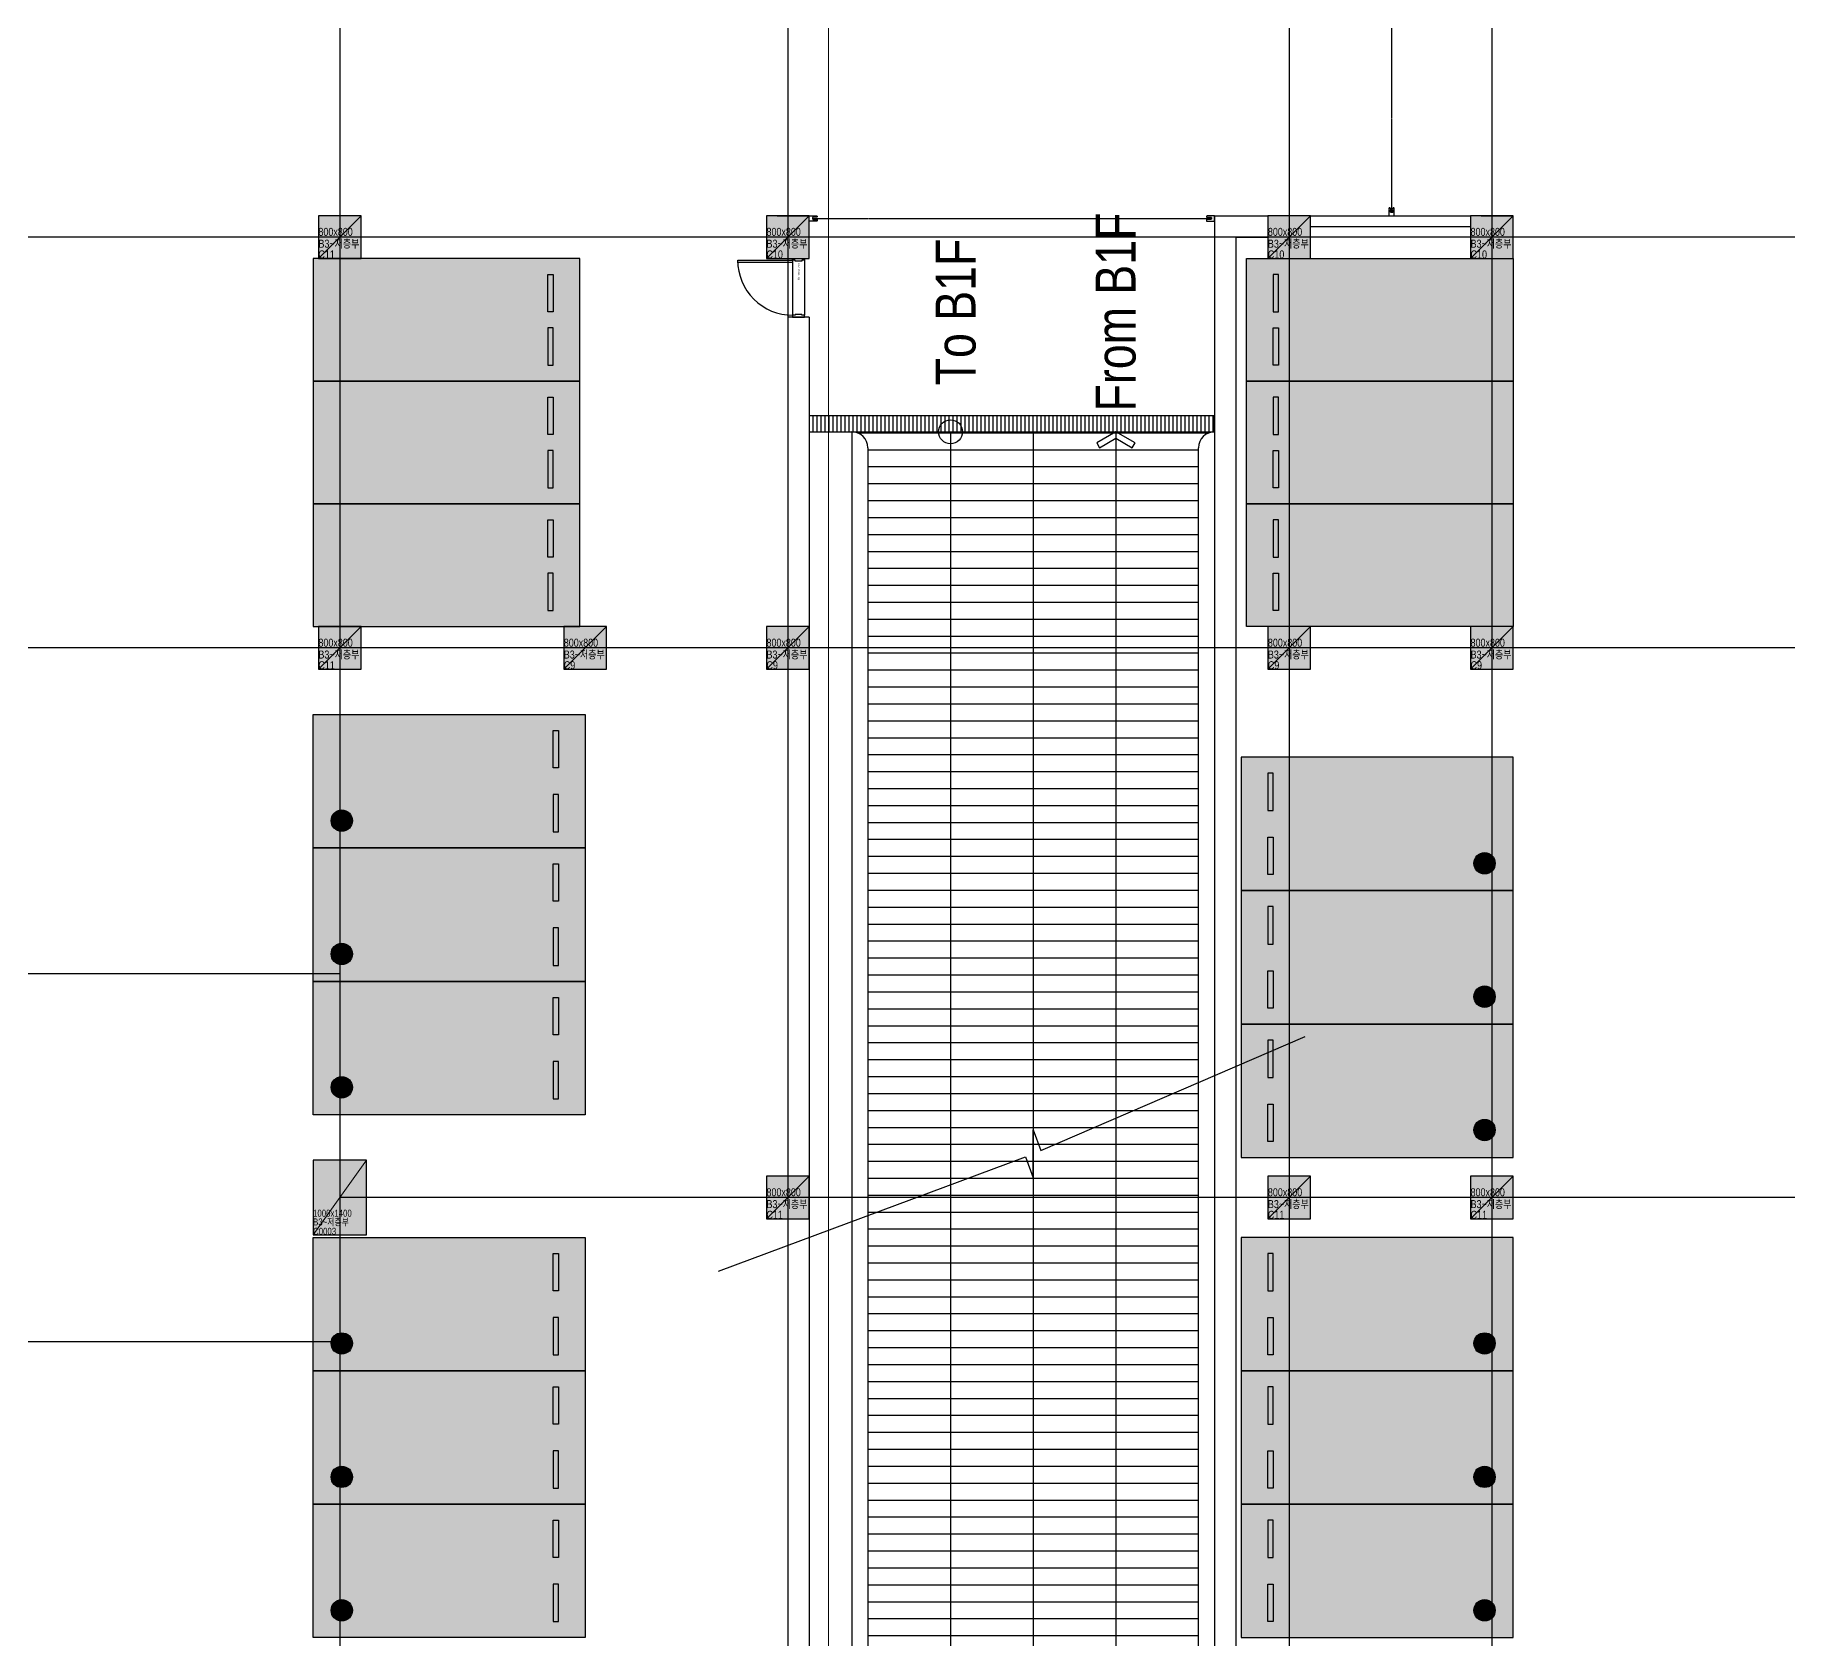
# Model space of a CAD drawing. Header units: millimetres. Extents: x -20379 to 476967, y -520228 to 220376.
# Drawn here: x 338132 to 370994, y -479995 to -449936 of the extents above; entities that cross this region are included whole.
import ezdxf
from ezdxf.enums import TextEntityAlignment as Align

# ---------------------------------------------------------------- set-up
doc = ezdxf.new("R2010")
doc.units = ezdxf.units.MM
doc.header["$MEASUREMENT"] = 0
doc.linetypes.add('$0$X-F_EXIT_B2F$0$18$0$STYLE_19', pattern=[0.83328, 0.41656, -0.41672])
doc.linetypes.add('$0$X-GRID_B3~B1$0$CENTER2', pattern=[1.125, 0.75, -0.125, 0.125, -0.125])
doc.layers.get('Defpoints').update_dxf_attribs({"color": 145, "lineweight": 9})
doc.layers.add('$0$NDC_S_HATCH MATERIAL', color=8, linetype='Continuous', lineweight=9)
for name, color, linetype in [('$0$X-COL-B2$0$A-254', 254, 'Continuous'), ('$0$X-COL-B2$0$A-COL', 2, 'Continuous'), ('$0$X-COL-B2$0$A-CON', 2, 'Continuous'), ('$0$X-COL-B2$0$A-DOOR', 4, 'Continuous'), ('$0$X-COL-B2$0$A-DOORF', 9, 'Continuous'), ('$0$X-COL-B2$0$A-ELE4', 8, 'Continuous'), ('$0$X-F_EXIT_B2F$0$A-SHUTTER', 4, 'Continuous'), ('$0$X-GRID_B3~B1$0$A-CEN1', 1, '$0$X-GRID_B3~B1$0$CENTER2'), ('$0$X-INT-B2$0$A-252', 252, 'Continuous'), ('$0$X-INT-B2$0$A-ELE4', 8, 'Continuous'), ('$0$X-INT-B2$0$A-PARK', 5, 'Continuous'), ('$0$X-INT-B2$0$A-PARK(\\M+3C8AE\\M+3C0E5)', 5, 'Continuous'), ('$0$X-INT-B2$0$A-SYM', 7, 'Continuous'), ('$0$X-INT-B2$0$A-WALB', 3, 'Continuous')]:
    doc.layers.add(name, color=color, linetype=linetype)
doc.styles.add('$0$X-COL-B2$0$Hrtext', font='arial.ttf', dxfattribs={"width": 0.8})
doc.styles.add('$0$X-COL-B2$0$X-PLAN$0$Standard', font='')
doc.styles.add('$0$X-GRID_B3~B1$0$Heerim', font='', dxfattribs={"width": 0.8})
doc.styles.add('$0$X-INT-B2$0$Hrtext', font='arial.ttf', dxfattribs={"width": 0.8})
doc.styles.get('$0$X-COL-B2$0$X-PLAN$0$Standard').set_extended_font_data('DotumChe')
doc.styles.get('$0$X-GRID_B3~B1$0$Heerim').set_extended_font_data('Dotum')

# ---------------------------------------------------------------- blocks, each defined once
blk = doc.blocks.new('$0$258')
at = {"layer": '$0$X-COL-B2$0$A-254'}
h = blk.add_hatch(color=256, dxfattribs=at)
h.dxf.hatch_style = 1
h.paths.add_polyline_path([(442547, -140031), (441747, -140031), (441747, -140831), (442547, -140831)])
h = blk.add_hatch(color=256, dxfattribs=at)
h.dxf.hatch_style = 1
h.paths.add_polyline_path([(450947, -140031), (450147, -140031), (450147, -140831), (450947, -140831)])
h = blk.add_hatch(color=256, dxfattribs=at)
h.dxf.hatch_style = 1
h.paths.add_polyline_path([(460347, -140031), (459547, -140031), (459547, -140831), (460347, -140831)])
h = blk.add_hatch(color=256, dxfattribs=at)
h.dxf.hatch_style = 1
h.paths.add_polyline_path([(464147, -140031), (463347, -140031), (463347, -140831), (464147, -140831)])
h = blk.add_hatch(color=256, dxfattribs=at)
h.dxf.hatch_style = 1
h.paths.add_polyline_path([(442547, -147731), (441747, -147731), (441747, -148531), (442547, -148531)])
h = blk.add_hatch(color=256, dxfattribs=at)
h.dxf.hatch_style = 1
h.paths.add_polyline_path([(447147, -147731), (446347, -147731), (446347, -148531), (447147, -148531)])
h = blk.add_hatch(color=256, dxfattribs=at)
h.dxf.hatch_style = 1
h.paths.add_polyline_path([(450947, -147731), (450147, -147731), (450147, -148531), (450947, -148531)])
h = blk.add_hatch(color=256, dxfattribs=at)
h.dxf.hatch_style = 1
h.paths.add_polyline_path([(460347, -147731), (459547, -147731), (459547, -148531), (460347, -148531)])
h = blk.add_hatch(color=256, dxfattribs=at)
h.dxf.hatch_style = 1
h.paths.add_polyline_path([(464147, -147731), (463347, -147731), (463347, -148531), (464147, -148531)])
h = blk.add_hatch(color=256, dxfattribs=at)
h.dxf.hatch_style = 1
h.paths.add_polyline_path([(442647, -157731), (441647, -157731), (441647, -159131), (442647, -159131)])
h = blk.add_hatch(color=256, dxfattribs=at)
h.dxf.hatch_style = 1
h.paths.add_polyline_path([(450947, -158031), (450147, -158031), (450147, -158831), (450947, -158831)])
h = blk.add_hatch(color=256, dxfattribs=at)
h.dxf.hatch_style = 1
h.paths.add_polyline_path([(460347, -158031), (459547, -158031), (459547, -158831), (460347, -158831)])
h = blk.add_hatch(color=256, dxfattribs=at)
h.dxf.hatch_style = 1
h.paths.add_polyline_path([(464147, -158031), (463347, -158031), (463347, -158831), (464147, -158831)])
at = {"layer": '$0$X-INT-B2$0$A-PARK'}
h = blk.add_hatch(color=254, dxfattribs=at)
h.dxf.hatch_style = 1
h.paths.add_polyline_path([(446647, -140831), (441647, -140831), (441647, -143131), (446647, -143131)])
h = blk.add_hatch(color=254, dxfattribs=at)
h.dxf.hatch_style = 1
h.paths.add_polyline_path([(459147, -140831), (464147, -140831), (464147, -143131), (459147, -143131)])
h = blk.add_hatch(color=254, dxfattribs=at)
h.dxf.hatch_style = 1
h.paths.add_polyline_path([(446647, -143131), (441647, -143131), (441647, -145431), (446647, -145431)])
h = blk.add_hatch(color=254, dxfattribs=at)
h.dxf.hatch_style = 1
h.paths.add_polyline_path([(459147, -143131), (464147, -143131), (464147, -145431), (459147, -145431)])
h = blk.add_hatch(color=254, dxfattribs=at)
h.dxf.hatch_style = 1
h.paths.add_polyline_path([(446647, -145431), (441647, -145431), (441647, -147731), (446647, -147731)])
h = blk.add_hatch(color=254, dxfattribs=at)
h.dxf.hatch_style = 1
h.paths.add_polyline_path([(459147, -145431), (464147, -145431), (464147, -147731), (459147, -147731)])
at = {"layer": '$0$X-INT-B2$0$A-PARK(\\M+3C8AE\\M+3C0E5)'}
h = blk.add_hatch(color=251, dxfattribs=at)
h.dxf.hatch_style = 1
edge = h.paths.add_edge_path()
edge.add_arc((442185, -151368), 200, 0, 360)
h = blk.add_hatch(color=251, dxfattribs=at)
h.dxf.hatch_style = 1
edge = h.paths.add_edge_path()
edge.add_arc((463608, -152168), 200, 0, 360)
h = blk.add_hatch(color=251, dxfattribs=at)
h.dxf.hatch_style = 1
edge = h.paths.add_edge_path()
edge.add_arc((442185, -153868), 200, 0, 360)
h = blk.add_hatch(color=251, dxfattribs=at)
h.dxf.hatch_style = 1
edge = h.paths.add_edge_path()
edge.add_arc((463608, -154668), 200, 0, 360)
h = blk.add_hatch(color=251, dxfattribs=at)
h.dxf.hatch_style = 1
edge = h.paths.add_edge_path()
edge.add_arc((442185, -156368), 200, 0, 360)
h = blk.add_hatch(color=251, dxfattribs=at)
h.dxf.hatch_style = 1
edge = h.paths.add_edge_path()
edge.add_arc((463608, -157168), 200, 0, 360)
h = blk.add_hatch(color=251, dxfattribs=at)
h.dxf.hatch_style = 1
edge = h.paths.add_edge_path()
edge.add_arc((442185, -161168), 200, 0, 360)
h = blk.add_hatch(color=251, dxfattribs=at)
h.dxf.hatch_style = 1
edge = h.paths.add_edge_path()
edge.add_arc((463608, -161168), 200, 0, 360)
h = blk.add_hatch(color=251, dxfattribs=at)
h.dxf.hatch_style = 1
edge = h.paths.add_edge_path()
edge.add_arc((442185, -163668), 200, 0, 360)
h = blk.add_hatch(color=251, dxfattribs=at)
h.dxf.hatch_style = 1
edge = h.paths.add_edge_path()
edge.add_arc((463608, -163668), 200, 0, 360)
h = blk.add_hatch(color=251, dxfattribs=at)
h.dxf.hatch_style = 1
edge = h.paths.add_edge_path()
edge.add_arc((442185, -166168), 200, 0, 360)
h = blk.add_hatch(color=251, dxfattribs=at)
h.dxf.hatch_style = 1
edge = h.paths.add_edge_path()
edge.add_arc((463608, -166168), 200, 0, 360)
h = blk.add_hatch(color=254)
h.dxf.hatch_style = 1
h.paths.add_polyline_path([(446747, -151881), (441647, -151881), (441647, -149381), (446747, -149381)])
h = blk.add_hatch(color=254)
h.dxf.hatch_style = 1
h.paths.add_polyline_path([(459047, -152681), (464147, -152681), (464147, -150181), (459047, -150181)])
h = blk.add_hatch(color=254)
h.dxf.hatch_style = 1
h.paths.add_polyline_path([(446747, -154381), (441647, -154381), (441647, -151881), (446747, -151881)])
h = blk.add_hatch(color=254)
h.dxf.hatch_style = 1
h.paths.add_polyline_path([(459047, -155181), (464147, -155181), (464147, -152681), (459047, -152681)])
h = blk.add_hatch(color=254)
h.dxf.hatch_style = 1
h.paths.add_polyline_path([(446747, -156881), (441647, -156881), (441647, -154381), (446747, -154381)])
h = blk.add_hatch(color=254)
h.dxf.hatch_style = 1
h.paths.add_polyline_path([(459047, -157681), (464147, -157681), (464147, -155181), (459047, -155181)])
h = blk.add_hatch(color=254)
h.dxf.hatch_style = 1
h.paths.add_polyline_path([(446747, -161681), (441647, -161681), (441647, -159181), (446747, -159181)])
h = blk.add_hatch(color=254)
h.dxf.hatch_style = 1
h.paths.add_polyline_path([(459047, -161681), (464147, -161681), (464147, -159181), (459047, -159181)])
h = blk.add_hatch(color=254)
h.dxf.hatch_style = 1
h.paths.add_polyline_path([(446747, -164181), (441647, -164181), (441647, -161681), (446747, -161681)])
h = blk.add_hatch(color=254)
h.dxf.hatch_style = 1
h.paths.add_polyline_path([(459047, -164181), (464147, -164181), (464147, -161681), (459047, -161681)])
h = blk.add_hatch(color=254)
h.dxf.hatch_style = 1
h.paths.add_polyline_path([(446747, -166681), (441647, -166681), (441647, -164181), (446747, -164181)])
h = blk.add_hatch(color=254)
h.dxf.hatch_style = 1
h.paths.add_polyline_path([(459047, -166681), (464147, -166681), (464147, -164181), (459047, -164181)])
at = {"layer": '$0$X-COL-B2$0$A-COL'}
for p, q in [((442547, -140031), (441747, -140031)), ((441747, -140031), (441747, -140831)), ((442547, -140831), (442547, -140031)), ((450947, -140031), (450147, -140031)), ((450147, -140031), (450147, -140831)), ((450947, -140831), (450947, -140031)), ((460347, -140031), (459547, -140031)), ((459547, -140031), (459547, -140831)), ((460347, -140831), (460347, -140031)), ((464147, -140031), (463347, -140031)), ((463347, -140031), (463347, -140831)), ((464147, -140831), (464147, -140031)), ((441747, -140831), (442547, -140831)), ((450147, -140831), (450947, -140831)), ((459547, -140831), (460347, -140831)), ((463347, -140831), (464147, -140831)), ((442547, -147731), (441747, -147731)), ((441747, -147731), (441747, -148531)), ((442547, -148531), (442547, -147731)), ((447147, -147731), (446347, -147731)), ((446347, -147731), (446347, -148531)), ((447147, -148531), (447147, -147731)), ((450947, -147731), (450147, -147731)), ((450147, -147731), (450147, -148531)), ((450947, -148531), (450947, -147731)), ((460347, -147731), (459547, -147731)), ((459547, -147731), (459547, -148531)), ((460347, -148531), (460347, -147731)), ((464147, -147731), (463347, -147731)), ((463347, -147731), (463347, -148531)), ((464147, -148531), (464147, -147731)), ((441747, -148531), (442547, -148531)), ((446347, -148531), (447147, -148531)), ((450147, -148531), (450947, -148531)), ((459547, -148531), (460347, -148531)), ((463347, -148531), (464147, -148531)), ((442647, -157731), (441647, -157731)), ((441647, -157731), (441647, -159131)), ((442647, -159131), (442647, -157731)), ((450947, -158031), (450147, -158031)), ((450147, -158031), (450147, -158831)), ((450947, -158831), (450947, -158031)), ((460347, -158031), (459547, -158031)), ((459547, -158031), (459547, -158831)), ((460347, -158831), (460347, -158031)), ((464147, -158031), (463347, -158031)), ((463347, -158031), (463347, -158831)), ((464147, -158831), (464147, -158031)), ((450147, -158831), (450947, -158831)), ((459547, -158831), (460347, -158831)), ((463347, -158831), (464147, -158831)), ((441647, -159131), (442647, -159131))]:
    blk.add_line(p, q, dxfattribs=at)
at = {"layer": '$0$X-COL-B2$0$A-CON'}
for p, q in [((450347, -140031), (450947, -140031)), ((458547, -140031), (459547, -140031)), ((463547, -140031), (464147, -140031)), ((458947, -140431), (459547, -140431))]:
    blk.add_line(p, q, dxfattribs=at)
at = {"layer": '$0$X-COL-B2$0$A-CON', "ltscale": 10}
for p, q in [((458547, -140031), (458547, -176231)), ((458947, -140431), (458947, -176231)), ((450547, -141931), (450547, -175111)), ((450947, -141931), (450547, -141931)), ((450947, -141931), (450947, -177331))]:
    blk.add_line(p, q, dxfattribs=at)
at = {"layer": '$0$X-COL-B2$0$A-DOOR'}
for p, q in [((449607, -140911), (449607, -140866)), ((449607, -140866), (450637, -140866)), ((450637, -140911), (449607, -140911)), ((450637, -140866), (450637, -140831)), ((450637, -140831), (450857, -140831)), ((450637, -140866), (450637, -140911)), ((450687, -140866), (450637, -140866)), ((450687, -140881), (450687, -140866)), ((450807, -140881), (450687, -140881)), ((450857, -140866), (450807, -140866)), ((450807, -140866), (450807, -140881)), ((450857, -140831), (450857, -140866)), ((450687, -141896), (450637, -141896)), ((450637, -141896), (450637, -141931)), ((450637, -141931), (450857, -141931)), ((450807, -141881), (450687, -141881)), ((450687, -141881), (450687, -141896)), ((450807, -141896), (450807, -141881)), ((450857, -141896), (450807, -141896)), ((450857, -141931), (450857, -141896))]:
    blk.add_line(p, q, dxfattribs=at)
at = {"layer": '$0$X-COL-B2$0$A-DOORF'}
blk.add_arc((450636, -140866), 1030, 179.9893, 270.0107, dxfattribs=at)
at = {"layer": '$0$X-COL-B2$0$A-ELE4'}
for p, q in [((450637, -140866), (450637, -141896)), ((450857, -140866), (450857, -141896))]:
    blk.add_line(p, q, dxfattribs=at)
at = {"layer": '$0$X-F_EXIT_B2F$0$A-SHUTTER', "linetype": '$0$X-F_EXIT_B2F$0$18$0$STYLE_19'}
for p, q in [((461867, -130191), (461867, -139971)), ((461847, -139881), (461817, -139881)), ((461817, -139881), (461817, -140031)), ((461847, -139971), (461847, -139881)), ((461887, -139971), (461847, -139971)), ((461887, -139881), (461887, -139971)), ((461917, -139881), (461887, -139881)), ((461917, -140031), (461917, -139881)), ((450947, -140131), (450947, -140031)), ((450947, -140031), (451097, -140031)), ((451097, -140131), (450947, -140131)), ((451097, -140061), (451007, -140061)), ((451007, -140061), (451007, -140101)), ((451007, -140081), (458487, -140081)), ((451007, -140101), (451097, -140101)), ((451097, -140031), (451097, -140061)), ((451097, -140101), (451097, -140131)), ((458547, -140031), (458397, -140031)), ((458397, -140031), (458397, -140061)), ((458397, -140061), (458487, -140061)), ((458487, -140101), (458397, -140101)), ((458397, -140101), (458397, -140131)), ((458397, -140131), (458547, -140131)), ((458487, -140061), (458487, -140101)), ((458547, -140131), (458547, -140031)), ((461817, -140031), (461917, -140031))]:
    blk.add_line(p, q, dxfattribs=at)
at = {"layer": '$0$X-GRID_B3~B1$0$A-CEN1', "ltscale": 10}
for p, q in [((442147, -71986), (442147, -206938)), ((450547, -71986), (450547, -206938)), ((459947, -71986), (459947, -206938)), ((463747, -130631), (463747, -206938)), ((565437, -140431), (425347, -140431)), ((565437, -148131), (425347, -148131)), ((324908, -154231), (442147, -154231)), ((565437, -158431), (442147, -158431)), ((324908, -161131), (442147, -161131))]:
    blk.add_line(p, q, dxfattribs=at)
at = {"layer": '$0$X-INT-B2$0$A-252', "linetype": 'Continuous'}
for p, q in [((451851, -144099), (458442, -144099)), ((452047, -144417), (458247, -144417)), ((452047, -144734), (458247, -144734)), ((452047, -145052), (458247, -145052)), ((452047, -145369), (458247, -145369)), ((452047, -145687), (458247, -145687)), ((452047, -146004), (458247, -146004)), ((452047, -146322), (458247, -146322)), ((452047, -146639), (458247, -146639)), ((452047, -146957), (458247, -146957)), ((452047, -147274), (458247, -147274)), ((452047, -147592), (458247, -147592)), ((452047, -147909), (458247, -147909)), ((452047, -148227), (458247, -148227)), ((452047, -148544), (458247, -148544)), ((452047, -148862), (458247, -148862)), ((452047, -149179), (458247, -149179)), ((452047, -149497), (458247, -149497)), ((452047, -149814), (458247, -149814)), ((452047, -150132), (458247, -150132)), ((452047, -150449), (458247, -150449)), ((452047, -150767), (458247, -150767)), ((452047, -151084), (458247, -151084)), ((452047, -151402), (458247, -151402)), ((452047, -151719), (458247, -151719)), ((452047, -152037), (458247, -152037)), ((452047, -152354), (458247, -152354)), ((452047, -152672), (458247, -152672)), ((452047, -152989), (458247, -152989)), ((452047, -153307), (458247, -153307)), ((452047, -153624), (458247, -153624)), ((452047, -153942), (458247, -153942)), ((452047, -154259), (458247, -154259)), ((452047, -154577), (458247, -154577)), ((452047, -154894), (458247, -154894)), ((452047, -155212), (458247, -155212)), ((452047, -155529), (458247, -155529)), ((452047, -155847), (458247, -155847)), ((452047, -156164), (458247, -156164)), ((452047, -156482), (458247, -156482)), ((452047, -156799), (458247, -156799)), ((452047, -157117), (458247, -157117)), ((452047, -157434), (458247, -157434)), ((452047, -157752), (458247, -157752)), ((452047, -158069), (458247, -158069)), ((452047, -158387), (458247, -158387)), ((452047, -158704), (458247, -158704)), ((452047, -159022), (458247, -159022)), ((452047, -159339), (458247, -159339)), ((452047, -159657), (458247, -159657)), ((452047, -159974), (458247, -159974)), ((452047, -160292), (458247, -160292)), ((452047, -160609), (458247, -160609)), ((452047, -160927), (458247, -160927)), ((452047, -161244), (458247, -161244)), ((452047, -161562), (458247, -161562)), ((452047, -161879), (458247, -161879)), ((452047, -162197), (458247, -162197)), ((452047, -162514), (458247, -162514)), ((452047, -162832), (458247, -162832)), ((452047, -163149), (458247, -163149)), ((452047, -163467), (458247, -163467)), ((452047, -163784), (458247, -163784)), ((452047, -164102), (458247, -164102)), ((452047, -164419), (458247, -164419)), ((452047, -164737), (458247, -164737)), ((452047, -165054), (458247, -165054)), ((452047, -165372), (458247, -165372)), ((452047, -165689), (458247, -165689)), ((452047, -166007), (458247, -166007)), ((452047, -166324), (458247, -166324)), ((452047, -166642), (458247, -166642))]:
    blk.add_line(p, q, dxfattribs=at)
at = {"layer": '$0$X-INT-B2$0$A-ELE4'}
for p, q in [((458547, -143781), (450947, -143781)), ((450947, -143781), (450947, -144081)), ((458547, -144081), (458547, -143781)), ((450947, -144081), (458447, -144081)), ((450947, -144081), (458547, -144081)), ((451747, -144081), (451747, -172331)), ((455147, -144081), (455147, -172331)), ((452047, -144381), (452047, -172031)), ((458247, -172031), (458247, -144381))]:
    blk.add_line(p, q, dxfattribs=at)
at = {"layer": '$0$X-INT-B2$0$A-ELE4', "linetype": 'Continuous'}
for p, q in [((451019, -144081), (451019, -143781)), ((451094, -144081), (451094, -143781)), ((451169, -144081), (451169, -143781)), ((451244, -144081), (451244, -143781)), ((451319, -144081), (451319, -143781)), ((451394, -144081), (451394, -143781)), ((451469, -144081), (451469, -143781)), ((451544, -144081), (451544, -143781)), ((451619, -144081), (451619, -143781)), ((451694, -144081), (451694, -143781)), ((451769, -144081), (451769, -143781)), ((451844, -144081), (451844, -143781)), ((451919, -144081), (451919, -143781)), ((451994, -144081), (451994, -143781)), ((452069, -144081), (452069, -143781)), ((452144, -144081), (452144, -143781)), ((452219, -144081), (452219, -143781)), ((452294, -144081), (452294, -143781)), ((452369, -144081), (452369, -143781)), ((452444, -144081), (452444, -143781)), ((452519, -144081), (452519, -143781)), ((452594, -144081), (452594, -143781)), ((452669, -144081), (452669, -143781)), ((452744, -144081), (452744, -143781)), ((452819, -144081), (452819, -143781)), ((452894, -144081), (452894, -143781)), ((452969, -144081), (452969, -143781)), ((453044, -144081), (453044, -143781)), ((453119, -144081), (453119, -143781)), ((453194, -144081), (453194, -143781)), ((453269, -144081), (453269, -143781)), ((453344, -144081), (453344, -143781)), ((453419, -144081), (453419, -143781)), ((453494, -144081), (453494, -143781)), ((453569, -144081), (453569, -143781)), ((453644, -144081), (453644, -143781)), ((453719, -144081), (453719, -143781)), ((453794, -144081), (453794, -143781)), ((453869, -144081), (453869, -143781)), ((453944, -144081), (453944, -143781)), ((454019, -144081), (454019, -143781)), ((454094, -144081), (454094, -143781)), ((454169, -144081), (454169, -143781)), ((454244, -144081), (454244, -143781)), ((454319, -144081), (454319, -143781)), ((454394, -144081), (454394, -143781)), ((454469, -144081), (454469, -143781)), ((454544, -144081), (454544, -143781)), ((454619, -144081), (454619, -143781)), ((454694, -144081), (454694, -143781)), ((454769, -144081), (454769, -143781)), ((454844, -144081), (454844, -143781)), ((454919, -144081), (454919, -143781)), ((454994, -144081), (454994, -143781)), ((455069, -144081), (455069, -143781)), ((455144, -144081), (455144, -143781)), ((455219, -144081), (455219, -143781)), ((455294, -144081), (455294, -143781)), ((455369, -144081), (455369, -143781)), ((455444, -144081), (455444, -143781)), ((455519, -144081), (455519, -143781)), ((455594, -144081), (455594, -143781)), ((455669, -144081), (455669, -143781)), ((455744, -144081), (455744, -143781)), ((455819, -144081), (455819, -143781)), ((455894, -144081), (455894, -143781)), ((455969, -144081), (455969, -143781)), ((456044, -144081), (456044, -143781)), ((456119, -144081), (456119, -143781)), ((456194, -144081), (456194, -143781)), ((456269, -144081), (456269, -143781)), ((456344, -144081), (456344, -143781)), ((456419, -144081), (456419, -143781)), ((456494, -144081), (456494, -143781)), ((456569, -144081), (456569, -143781)), ((456644, -144081), (456644, -143781)), ((456719, -144081), (456719, -143781)), ((456794, -144081), (456794, -143781)), ((456869, -144081), (456869, -143781)), ((456944, -144081), (456944, -143781)), ((457019, -144081), (457019, -143781)), ((457094, -144081), (457094, -143781)), ((457169, -144081), (457169, -143781)), ((457244, -144081), (457244, -143781)), ((457319, -144081), (457319, -143781)), ((457394, -144081), (457394, -143781)), ((457469, -144081), (457469, -143781)), ((457544, -144081), (457544, -143781)), ((457619, -144081), (457619, -143781)), ((457694, -144081), (457694, -143781)), ((457769, -144081), (457769, -143781)), ((457844, -144081), (457844, -143781)), ((457919, -144081), (457919, -143781)), ((457994, -144081), (457994, -143781)), ((458069, -144081), (458069, -143781)), ((458144, -144081), (458144, -143781)), ((458219, -144081), (458219, -143781)), ((458294, -144081), (458294, -143781)), ((458369, -144081), (458369, -143781)), ((458444, -144081), (458444, -143781)), ((458519, -144081), (458519, -143781))]:
    blk.add_line(p, q, dxfattribs=at)
at = {"layer": '$0$X-INT-B2$0$A-ELE4'}
for centre, start, end in [((451747, -144381), 0, 90), ((458547, -144381), 90, 180)]:
    blk.add_arc(centre, 300, start, end, dxfattribs=at)
at = {"layer": '$0$X-INT-B2$0$A-PARK'}
for p, q in [((446647, -140831), (441647, -140831)), ((441647, -140831), (441647, -143131)), ((446647, -143131), (446647, -140831)), ((459147, -140831), (464147, -140831)), ((459147, -143131), (459147, -140831)), ((464147, -140831), (464147, -143131)), ((446047, -141831), (446047, -141131)), ((446047, -141131), (446147, -141131)), ((446147, -141131), (446147, -141831)), ((459747, -141131), (459647, -141131)), ((459647, -141131), (459647, -141831)), ((459747, -141831), (459747, -141131)), ((446147, -141831), (446047, -141831)), ((459647, -141831), (459747, -141831)), ((446147, -142131), (446047, -142131)), ((446047, -142131), (446047, -142831)), ((446147, -142831), (446147, -142131)), ((459647, -142131), (459747, -142131)), ((459647, -142831), (459647, -142131)), ((459747, -142131), (459747, -142831)), ((446047, -142831), (446147, -142831)), ((459747, -142831), (459647, -142831)), ((441647, -143131), (446647, -143131)), ((446647, -143131), (441647, -143131)), ((441647, -143131), (441647, -145431)), ((446647, -145431), (446647, -143131)), ((464147, -143131), (459147, -143131)), ((459147, -143131), (464147, -143131)), ((459147, -145431), (459147, -143131)), ((464147, -143131), (464147, -145431)), ((446047, -144131), (446047, -143431)), ((446047, -143431), (446147, -143431)), ((446147, -143431), (446147, -144131)), ((459747, -143431), (459647, -143431)), ((459647, -143431), (459647, -144131)), ((459747, -144131), (459747, -143431)), ((446147, -144131), (446047, -144131)), ((459647, -144131), (459747, -144131)), ((446147, -144431), (446047, -144431)), ((446047, -144431), (446047, -145131)), ((446147, -145131), (446147, -144431)), ((459647, -144431), (459747, -144431)), ((459647, -145131), (459647, -144431)), ((459747, -144431), (459747, -145131)), ((446047, -145131), (446147, -145131)), ((459747, -145131), (459647, -145131)), ((441647, -145431), (446647, -145431)), ((446647, -145431), (441647, -145431)), ((441647, -145431), (441647, -147731)), ((446647, -147731), (446647, -145431)), ((464147, -145431), (459147, -145431)), ((459147, -145431), (464147, -145431)), ((459147, -147731), (459147, -145431)), ((464147, -145431), (464147, -147731)), ((446047, -146431), (446047, -145731)), ((446047, -145731), (446147, -145731)), ((446147, -145731), (446147, -146431)), ((459747, -145731), (459647, -145731)), ((459647, -145731), (459647, -146431)), ((459747, -146431), (459747, -145731)), ((446147, -146431), (446047, -146431)), ((459647, -146431), (459747, -146431)), ((446147, -146731), (446047, -146731)), ((446047, -146731), (446047, -147431)), ((446147, -147431), (446147, -146731)), ((459647, -146731), (459747, -146731)), ((459647, -147431), (459647, -146731)), ((459747, -146731), (459747, -147431)), ((446047, -147431), (446147, -147431)), ((459747, -147431), (459647, -147431)), ((441647, -147731), (446647, -147731)), ((464147, -147731), (459147, -147731))]:
    blk.add_line(p, q, dxfattribs=at)
at = {"layer": '$0$X-INT-B2$0$A-PARK(\\M+3C8AE\\M+3C0E5)'}
for p, q in [((441647, -151881), (441647, -149381)), ((441647, -149381), (446747, -149381)), ((446747, -149381), (446747, -151881)), ((446147, -150381), (446147, -149681)), ((446147, -149681), (446247, -149681)), ((446247, -149681), (446247, -150381)), ((446247, -150381), (446147, -150381)), ((464147, -150181), (459047, -150181)), ((459047, -150181), (459047, -152681)), ((459647, -150481), (459547, -150481)), ((459547, -150481), (459547, -151181)), ((459647, -151181), (459647, -150481)), ((464147, -152681), (464147, -150181)), ((446247, -150881), (446147, -150881)), ((446147, -150881), (446147, -151581)), ((446247, -151581), (446247, -150881)), ((459547, -151181), (459647, -151181)), ((446147, -151581), (446247, -151581)), ((459547, -151681), (459647, -151681)), ((459547, -152381), (459547, -151681)), ((459647, -151681), (459647, -152381)), ((441647, -154381), (441647, -151881)), ((441647, -151881), (446747, -151881)), ((446747, -151881), (441647, -151881)), ((446747, -151881), (446747, -154381)), ((446147, -152881), (446147, -152181)), ((446147, -152181), (446247, -152181)), ((446247, -152181), (446247, -152881)), ((459647, -152381), (459547, -152381)), ((464147, -152681), (459047, -152681)), ((459047, -152681), (459047, -155181)), ((459047, -152681), (464147, -152681)), ((464147, -155181), (464147, -152681)), ((446247, -152881), (446147, -152881)), ((459647, -152981), (459547, -152981)), ((459547, -152981), (459547, -153681)), ((459647, -153681), (459647, -152981)), ((446247, -153381), (446147, -153381)), ((446147, -153381), (446147, -154081)), ((446247, -154081), (446247, -153381)), ((459547, -153681), (459647, -153681)), ((446147, -154081), (446247, -154081)), ((446747, -154381), (441647, -154381)), ((441647, -156881), (441647, -154381)), ((441647, -154381), (446747, -154381)), ((446747, -154381), (446747, -156881)), ((459547, -154181), (459647, -154181)), ((459547, -154881), (459547, -154181)), ((459647, -154181), (459647, -154881)), ((446147, -155381), (446147, -154681)), ((446147, -154681), (446247, -154681)), ((446247, -154681), (446247, -155381)), ((459647, -154881), (459547, -154881)), ((446247, -155381), (446147, -155381)), ((464147, -155181), (459047, -155181)), ((459047, -155181), (459047, -157681)), ((459047, -155181), (464147, -155181)), ((464147, -157681), (464147, -155181)), ((459647, -155481), (459547, -155481)), ((459547, -155481), (459547, -156181)), ((459647, -156181), (459647, -155481)), ((446247, -155881), (446147, -155881)), ((446147, -155881), (446147, -156581)), ((446247, -156581), (446247, -155881)), ((459547, -156181), (459647, -156181)), ((446147, -156581), (446247, -156581)), ((459547, -156681), (459647, -156681)), ((459547, -157381), (459547, -156681)), ((459647, -156681), (459647, -157381)), ((446747, -156881), (441647, -156881)), ((459647, -157381), (459547, -157381)), ((459047, -157681), (464147, -157681)), ((441647, -161681), (441647, -159181)), ((441647, -159181), (446747, -159181)), ((446747, -159181), (446747, -161681)), ((464147, -159181), (459047, -159181)), ((459047, -159181), (459047, -161681)), ((464147, -161681), (464147, -159181)), ((446147, -160181), (446147, -159481)), ((446147, -159481), (446247, -159481)), ((446247, -159481), (446247, -160181)), ((459647, -159481), (459547, -159481)), ((459547, -159481), (459547, -160181)), ((459647, -160181), (459647, -159481)), ((446247, -160181), (446147, -160181)), ((459547, -160181), (459647, -160181)), ((446247, -160681), (446147, -160681)), ((446147, -160681), (446147, -161381)), ((446247, -161381), (446247, -160681)), ((459547, -160681), (459647, -160681)), ((459547, -161381), (459547, -160681)), ((459647, -160681), (459647, -161381)), ((446147, -161381), (446247, -161381)), ((459647, -161381), (459547, -161381)), ((441647, -164181), (441647, -161681)), ((441647, -161681), (446747, -161681)), ((446747, -161681), (441647, -161681)), ((446147, -162681), (446147, -161981)), ((446147, -161981), (446247, -161981)), ((446247, -161981), (446247, -162681)), ((446747, -161681), (446747, -164181)), ((464147, -161681), (459047, -161681)), ((459047, -161681), (459047, -164181)), ((459047, -161681), (464147, -161681)), ((459647, -161981), (459547, -161981)), ((459547, -161981), (459547, -162681)), ((459647, -162681), (459647, -161981)), ((464147, -164181), (464147, -161681)), ((446247, -162681), (446147, -162681)), ((459547, -162681), (459647, -162681)), ((446247, -163181), (446147, -163181)), ((446147, -163181), (446147, -163881)), ((446247, -163881), (446247, -163181)), ((459547, -163181), (459647, -163181)), ((459547, -163881), (459547, -163181)), ((459647, -163181), (459647, -163881)), ((446147, -163881), (446247, -163881)), ((459647, -163881), (459547, -163881)), ((446747, -164181), (441647, -164181)), ((441647, -166681), (441647, -164181)), ((441647, -164181), (446747, -164181)), ((446747, -164181), (446747, -166681)), ((464147, -164181), (459047, -164181)), ((459047, -164181), (459047, -166681)), ((459047, -164181), (464147, -164181)), ((464147, -166681), (464147, -164181)), ((446147, -165181), (446147, -164481)), ((446147, -164481), (446247, -164481)), ((446247, -164481), (446247, -165181)), ((459647, -164481), (459547, -164481)), ((459547, -164481), (459547, -165181)), ((459647, -165181), (459647, -164481)), ((446247, -165181), (446147, -165181)), ((459547, -165181), (459647, -165181)), ((446247, -165681), (446147, -165681)), ((446147, -165681), (446147, -166381)), ((446247, -166381), (446247, -165681)), ((459547, -165681), (459647, -165681)), ((459547, -166381), (459547, -165681)), ((459647, -165681), (459647, -166381)), ((446147, -166381), (446247, -166381)), ((459647, -166381), (459547, -166381)), ((446747, -166681), (441647, -166681)), ((459047, -166681), (464147, -166681))]:
    blk.add_line(p, q, dxfattribs=at)
for centre in [(442185, -151368), (463608, -152168), (442185, -153868), (463608, -154668), (442185, -156368), (463608, -157168), (442185, -161168), (463608, -161168), (442185, -163668), (463608, -163668), (442185, -166168), (463608, -166168)]:
    blk.add_circle(centre, 200, dxfattribs=at)
at = {"layer": '$0$X-INT-B2$0$A-SYM'}
for p, q in [((453597, -144081), (453597, -172331)), ((456697, -144081), (456337, -144289)), ((456389, -144380), (456697, -144202)), ((457057, -144288), (456697, -144081)), ((456697, -144081), (456697, -172331)), ((456697, -144202), (457005, -144379)), ((456337, -144289), (456389, -144380)), ((457005, -144379), (457057, -144288)), ((455293, -157554), (460247, -155413)), ((455147, -158063), (455147, -157163)), ((455147, -157163), (455293, -157554)), ((449247, -159813), (455000, -157671)), ((455000, -157671), (455147, -158063))]:
    blk.add_line(p, q, dxfattribs=at)
blk.add_circle((453597, -144081), 225, dxfattribs=at)
at = {"layer": '$0$X-INT-B2$0$A-WALB', "ltscale": 10}
for p, q in [((460347, -140031), (463347, -140031)), ((460347, -140231), (463347, -140231))]:
    blk.add_line(p, q, dxfattribs=at)
at = {"layer": 'Defpoints'}
for p, q in [((451307, -182581), (451307, -93481)), ((442547, -140031), (441747, -140831)), ((450947, -140031), (450147, -140831)), ((460347, -140031), (459547, -140831)), ((464147, -140031), (463347, -140831)), ((442547, -147731), (441747, -148531)), ((447147, -147731), (446347, -148531)), ((450947, -147731), (450147, -148531)), ((460347, -147731), (459547, -148531)), ((464147, -147731), (463347, -148531)), ((442647, -157731), (441647, -159131)), ((450947, -158031), (450147, -158831)), ((460347, -158031), (459547, -158831)), ((464147, -158031), (463347, -158831))]:
    blk.add_line(p, q, dxfattribs=at)
at = {"style": '$0$X-GRID_B3~B1$0$Heerim', "width": 0.8}
for p in [(336345, -75064), (371545, -75064), (419545, -75064), (470745, -75064), (553745, -75064)]:
    blk.add_attdef('NO', text='', height=1000, dxfattribs=at).set_placement(p, align=Align.MIDDLE_CENTER)
for p in [(573015, -105332), (573015, -115032), (573015, -121932), (573015, -130632), (573015, -139932)]:
    blk.add_attdef('NO', text='', height=1000, rotation=90, dxfattribs=at).set_placement(p, align=Align.MIDDLE_CENTER)
at = {"layer": 'Defpoints', "style": '$0$X-COL-B2$0$Hrtext', "width": 0.8}
for s, height, p in [('800x800', 150, (441747, -140409)), ('800x800', 150, (450147, -140409)), ('800x800', 150, (459547, -140409)), ('800x800', 150, (463347, -140409)), ('B3~저층부', 150, (441747, -140631)), ('B3~저층부', 150, (450147, -140631)), ('B3~저층부', 150, (459547, -140631)), ('B3~저층부', 150, (463347, -140631)), ('800x800', 150, (441747, -148109)), ('B3~저층부', 150, (441747, -148331)), ('800x800', 150, (446347, -148109)), ('B3~저층부', 150, (446347, -148331)), ('800x800', 150, (450147, -148109)), ('B3~저층부', 150, (450147, -148331)), ('800x800', 150, (459547, -148109)), ('B3~저층부', 150, (459547, -148331)), ('800x800', 150, (463347, -148109)), ('B3~저층부', 150, (463347, -148331)), ('800x800', 150, (450147, -158409)), ('800x800', 150, (459547, -158409)), ('800x800', 150, (463347, -158409)), ('1000x1400', 131.2, (441647, -158792)), ('B3~저층부', 150, (450147, -158631)), ('B3~저층부', 150, (459547, -158631)), ('B3~저층부', 150, (463347, -158631)), ('B3~저층부', 131.2, (441647, -158956))]:
    blk.add_text(s, height=height, dxfattribs=at).set_placement(p)
at = {"layer": 'Defpoints', "style": '$0$X-INT-B2$0$Hrtext', "width": 0.8}
for s, p in [('From B1F', (456691, -141836)), ('To B1F', (453691, -141836))]:
    blk.add_text(s, height=750, rotation=90, dxfattribs=at).set_placement(p, align=Align.MIDDLE_CENTER)
at = {"layer": 'Defpoints', "color": 6, "style": '$0$X-COL-B2$0$Hrtext', "width": 0.8}
for s, height, p in [('C11', 150, (441747, -140831)), ('C10', 150, (450147, -140831)), ('C10', 150, (459547, -140831)), ('C10', 150, (463347, -140831)), ('C11', 150, (441747, -148531)), ('C9', 150, (446347, -148531)), ('C9', 150, (450147, -148531)), ('C9', 150, (459547, -148531)), ('C9', 150, (463347, -148531)), ('C11', 150, (450147, -158831)), ('C11', 150, (459547, -158831)), ('C11', 150, (463347, -158831)), ('C0003', 131.2, (441647, -159131))]:
    blk.add_text(s, height=height, dxfattribs=at).set_placement(p)
at = {"layer": 'Defpoints', "linetype": 'Continuous', "style": '$0$X-COL-B2$0$X-PLAN$0$Standard', "text_generation_flag": 6}
blk.add_text('SD-1100-220', height=37.5, rotation=270, dxfattribs=at).set_placement((450753, -141082), align=Align.MIDDLE)

msp = doc.modelspace()

# ---------------------------------------------------------------- block references
at = {"layer": '$0$NDC_S_HATCH MATERIAL'}
msp.add_blockref('$0$258', (-98302, -313290), dxfattribs=at)

doc.saveas('drawing.dxf')
